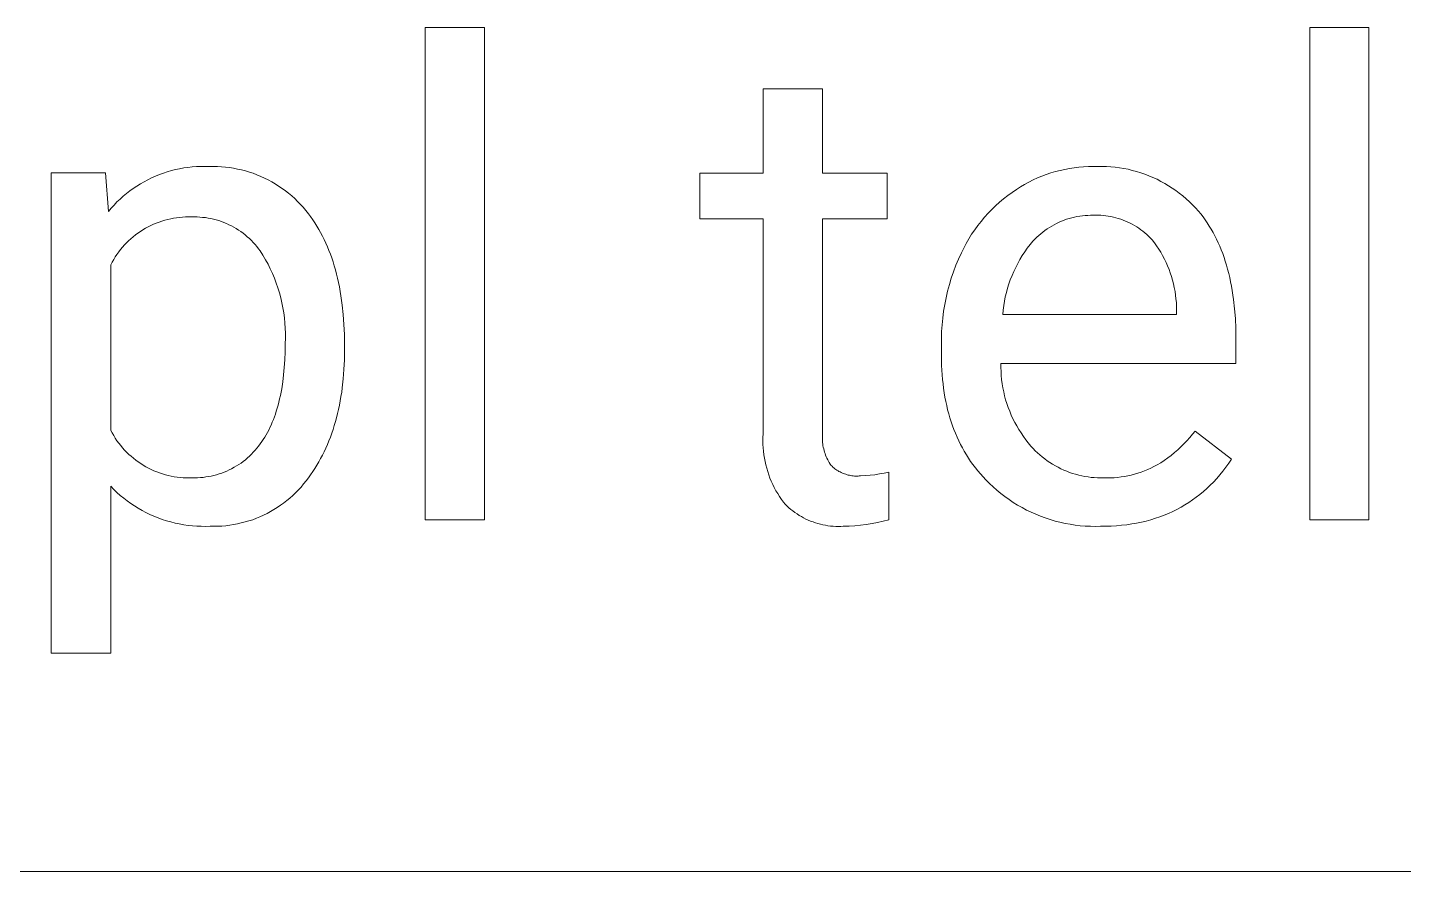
# Model space of a CAD drawing. Header units: millimetres. Extents: x -582 to 3448, y -204 to 2611.
# Drawn here: x 2434.1 to 2546.6, y 21 to 90.1 of the extents above; entities that cross this region are included whole.
import ezdxf

# ---------------------------------------------------------------- set-up
doc = ezdxf.new("R2010")
doc.units = ezdxf.units.MM
doc.header["$MEASUREMENT"] = 0
doc.layers.add('Domyślny', color=7, linetype='Continuous', true_color=0x000000)

msp = doc.modelspace()

# ---------------------------------------------------------------- linework, layer by layer
at = {"layer": 'Domyślny', "color": 18, "lineweight": 15, "true_color": 0x000000}
for p, q in [((2466.63, 49.79), (2466.63, 90.05)), ((2466.63, 90.05), (2471.48, 90.05)), ((2471.48, 90.05), (2471.48, 49.79)), ((2538.93, 49.79), (2538.93, 90.05)), ((2538.93, 90.05), (2543.77, 90.05)), ((2543.77, 90.05), (2543.77, 49.79)), ((2494.27, 78.15), (2494.27, 85.03)), ((2494.27, 85.03), (2499.11, 85.03)), ((2499.11, 85.03), (2499.11, 78.15)), ((2436.09, 38.89), (2436.09, 78.16)), ((2436.09, 78.16), (2440.52, 78.16)), ((2440.52, 78.16), (2440.76, 75.02)), ((2443.67, 77.44), (2443.97, 77.61)), ((2443.97, 77.61), (2444.28, 77.76)), ((2444.28, 77.76), (2444.6, 77.9)), ((2444.6, 77.9), (2444.92, 78.03)), ((2444.92, 78.03), (2445.25, 78.15)), ((2445.25, 78.15), (2445.57, 78.25)), ((2445.57, 78.25), (2445.91, 78.35)), ((2445.91, 78.35), (2446.24, 78.43)), ((2446.24, 78.43), (2446.58, 78.51)), ((2446.58, 78.51), (2446.92, 78.57)), ((2446.92, 78.57), (2447.26, 78.62)), ((2447.26, 78.62), (2447.61, 78.65)), ((2447.61, 78.65), (2447.95, 78.68)), ((2447.95, 78.68), (2448.3, 78.69)), ((2448.3, 78.69), (2448.65, 78.69)), ((2448.65, 78.69), (2448.99, 78.68)), ((2448.99, 78.68), (2449.32, 78.69)), ((2449.32, 78.69), (2449.66, 78.68)), ((2449.66, 78.68), (2449.99, 78.66)), ((2449.99, 78.66), (2450.32, 78.64)), ((2450.32, 78.64), (2450.65, 78.6)), ((2450.65, 78.6), (2450.98, 78.55)), ((2450.98, 78.55), (2451.31, 78.48)), ((2451.31, 78.48), (2451.63, 78.41)), ((2451.63, 78.41), (2451.96, 78.33)), ((2451.96, 78.33), (2452.28, 78.23)), ((2452.28, 78.23), (2452.59, 78.13)), ((2452.59, 78.13), (2452.9, 78.01)), ((2452.9, 78.01), (2453.21, 77.88)), ((2453.21, 77.88), (2453.51, 77.74)), ((2453.51, 77.74), (2453.81, 77.6)), ((2453.81, 77.6), (2454.11, 77.44)), ((2489.1, 74.41), (2489.1, 78.15)), ((2489.1, 78.15), (2494.27, 78.15)), ((2499.11, 78.15), (2504.41, 78.15)), ((2504.41, 78.15), (2504.41, 74.41)), ((2515.97, 77.41), (2516.32, 77.59)), ((2516.32, 77.59), (2516.68, 77.75)), ((2516.68, 77.75), (2517.04, 77.9)), ((2517.04, 77.9), (2517.4, 78.03)), ((2517.4, 78.03), (2517.77, 78.16)), ((2517.77, 78.16), (2518.15, 78.27)), ((2518.15, 78.27), (2518.53, 78.37)), ((2518.53, 78.37), (2518.91, 78.45)), ((2518.91, 78.45), (2519.29, 78.53)), ((2519.29, 78.53), (2519.68, 78.58)), ((2519.68, 78.58), (2520.06, 78.63)), ((2520.06, 78.63), (2520.45, 78.66)), ((2520.45, 78.66), (2520.84, 78.68)), ((2520.84, 78.68), (2521.23, 78.69)), ((2521.23, 78.69), (2521.59, 78.7)), ((2521.59, 78.7), (2521.95, 78.7)), ((2521.95, 78.7), (2522.31, 78.69)), ((2522.31, 78.69), (2522.67, 78.67)), ((2522.67, 78.67), (2523.02, 78.63)), ((2523.02, 78.63), (2523.38, 78.59)), ((2523.38, 78.59), (2523.73, 78.53)), ((2523.73, 78.53), (2524.08, 78.46)), ((2524.08, 78.46), (2524.43, 78.37)), ((2524.43, 78.37), (2524.78, 78.28)), ((2524.78, 78.28), (2525.12, 78.17)), ((2525.12, 78.17), (2525.46, 78.06)), ((2525.46, 78.06), (2525.79, 77.93)), ((2525.79, 77.93), (2526.12, 77.79)), ((2526.12, 77.79), (2526.45, 77.64)), ((2526.45, 77.64), (2526.77, 77.47)), ((2441.97, 76.26), (2442.23, 76.48)), ((2442.23, 76.48), (2442.51, 76.69)), ((2442.51, 76.69), (2442.79, 76.89)), ((2442.79, 76.89), (2443.07, 77.09)), ((2443.07, 77.09), (2443.37, 77.27)), ((2443.37, 77.27), (2443.67, 77.44)), ((2454.11, 77.44), (2454.39, 77.27)), ((2454.39, 77.27), (2454.67, 77.09)), ((2454.67, 77.09), (2454.95, 76.9)), ((2454.95, 76.9), (2455.22, 76.71)), ((2455.22, 76.71), (2455.48, 76.5)), ((2455.48, 76.5), (2455.74, 76.29)), ((2514.25, 76.32), (2514.61, 76.57)), ((2514.61, 76.57), (2514.97, 76.82)), ((2514.97, 76.82), (2515.29, 77.03)), ((2515.29, 77.03), (2515.63, 77.23)), ((2515.63, 77.23), (2515.97, 77.41)), ((2526.77, 77.47), (2527.08, 77.3)), ((2527.08, 77.3), (2527.39, 77.12)), ((2527.39, 77.12), (2527.69, 76.92)), ((2527.69, 76.92), (2527.99, 76.72)), ((2527.99, 76.72), (2528.27, 76.51)), ((2528.27, 76.51), (2528.55, 76.28)), ((2440.99, 75.28), (2441.22, 75.54)), ((2441.22, 75.54), (2441.46, 75.79)), ((2441.46, 75.79), (2441.71, 76.03)), ((2441.71, 76.03), (2441.97, 76.26)), ((2455.74, 76.29), (2455.98, 76.06)), ((2455.98, 76.06), (2456.22, 75.83)), ((2456.22, 75.83), (2456.45, 75.59)), ((2456.45, 75.59), (2456.68, 75.35)), ((2456.68, 75.35), (2456.89, 75.09)), ((2512.94, 75.17), (2513.26, 75.48)), ((2513.26, 75.48), (2513.58, 75.77)), ((2513.58, 75.77), (2513.91, 76.05)), ((2513.91, 76.05), (2514.25, 76.32)), ((2528.55, 76.28), (2528.83, 76.05)), ((2528.83, 76.05), (2529.09, 75.81)), ((2529.09, 75.81), (2529.35, 75.56)), ((2529.35, 75.56), (2529.6, 75.3)), ((2440.76, 75.02), (2440.99, 75.28)), ((2445.13, 74.23), (2444.9, 74.15)), ((2445.37, 74.3), (2445.13, 74.23)), ((2445.61, 74.36), (2445.37, 74.3)), ((2445.85, 74.42), (2445.61, 74.36)), ((2446.09, 74.46), (2445.85, 74.42)), ((2446.33, 74.5), (2446.09, 74.46)), ((2446.57, 74.53), (2446.33, 74.5)), ((2446.82, 74.55), (2446.57, 74.53)), ((2447.06, 74.56), (2446.82, 74.55)), ((2447.31, 74.57), (2447.06, 74.56)), ((2447.55, 74.56), (2447.31, 74.57)), ((2447.78, 74.57), (2447.55, 74.56)), ((2448, 74.56), (2447.78, 74.57)), ((2448.23, 74.55), (2448, 74.56)), ((2448.45, 74.53), (2448.23, 74.55)), ((2448.68, 74.51), (2448.45, 74.53)), ((2448.9, 74.47), (2448.68, 74.51)), ((2449.12, 74.43), (2448.9, 74.47)), ((2449.34, 74.38), (2449.12, 74.43)), ((2449.56, 74.33), (2449.34, 74.38)), ((2449.77, 74.26), (2449.56, 74.33)), ((2449.99, 74.19), (2449.77, 74.26)), ((2456.89, 75.09), (2457.1, 74.83)), ((2457.1, 74.83), (2457.28, 74.59)), ((2457.28, 74.59), (2457.46, 74.34)), ((2457.46, 74.34), (2457.63, 74.08)), ((2494.27, 74.41), (2489.1, 74.41)), ((2494.27, 56.82), (2494.27, 74.41)), ((2504.41, 74.41), (2499.11, 74.41)), ((2499.11, 74.41), (2499.11, 56.8)), ((2512.07, 74.2), (2512.35, 74.54)), ((2512.35, 74.54), (2512.64, 74.86)), ((2512.64, 74.86), (2512.94, 75.17)), ((2518.64, 74.21), (2518.44, 74.13)), ((2518.85, 74.29), (2518.64, 74.21)), ((2519.06, 74.37), (2518.85, 74.29)), ((2519.27, 74.43), (2519.06, 74.37)), ((2519.48, 74.49), (2519.27, 74.43)), ((2519.7, 74.54), (2519.48, 74.49)), ((2519.91, 74.59), (2519.7, 74.54)), ((2520.13, 74.63), (2519.91, 74.59)), ((2520.35, 74.66), (2520.13, 74.63)), ((2520.57, 74.68), (2520.35, 74.66)), ((2520.79, 74.69), (2520.57, 74.68)), ((2521.01, 74.7), (2520.79, 74.69)), ((2521.23, 74.7), (2521.01, 74.7)), ((2521.44, 74.71), (2521.23, 74.7)), ((2521.65, 74.7), (2521.44, 74.71)), ((2521.85, 74.7), (2521.65, 74.7)), ((2522.06, 74.68), (2521.85, 74.7)), ((2522.27, 74.66), (2522.06, 74.68)), ((2522.47, 74.63), (2522.27, 74.66)), ((2522.68, 74.59), (2522.47, 74.63)), ((2522.88, 74.55), (2522.68, 74.59)), ((2523.08, 74.5), (2522.88, 74.55)), ((2523.28, 74.44), (2523.08, 74.5)), ((2523.48, 74.38), (2523.28, 74.44)), ((2523.68, 74.31), (2523.48, 74.38)), ((2523.87, 74.23), (2523.68, 74.31)), ((2524.06, 74.15), (2523.87, 74.23)), ((2529.6, 75.3), (2529.84, 75.03)), ((2529.84, 75.03), (2530.02, 74.81)), ((2530.02, 74.81), (2530.21, 74.57)), ((2530.21, 74.57), (2530.38, 74.33)), ((2530.38, 74.33), (2530.55, 74.08)), ((2442.97, 73.1), (2442.78, 72.94)), ((2443.17, 73.24), (2442.97, 73.1)), ((2443.37, 73.38), (2443.17, 73.24)), ((2443.57, 73.51), (2443.37, 73.38)), ((2443.79, 73.64), (2443.57, 73.51)), ((2444, 73.76), (2443.79, 73.64)), ((2444.22, 73.87), (2444, 73.76)), ((2444.44, 73.97), (2444.22, 73.87)), ((2444.67, 74.06), (2444.44, 73.97)), ((2444.9, 74.15), (2444.67, 74.06)), ((2450.2, 74.11), (2449.99, 74.19)), ((2450.41, 74.03), (2450.2, 74.11)), ((2450.61, 73.93), (2450.41, 74.03)), ((2450.81, 73.83), (2450.61, 73.93)), ((2451.01, 73.73), (2450.81, 73.83)), ((2451.21, 73.61), (2451.01, 73.73)), ((2451.4, 73.49), (2451.21, 73.61)), ((2451.58, 73.37), (2451.4, 73.49)), ((2451.76, 73.23), (2451.58, 73.37)), ((2451.94, 73.09), (2451.76, 73.23)), ((2452.11, 72.95), (2451.94, 73.09)), ((2457.63, 74.08), (2457.79, 73.82)), ((2457.79, 73.82), (2457.95, 73.55)), ((2457.95, 73.55), (2458.1, 73.28)), ((2458.1, 73.28), (2458.25, 73)), ((2511.07, 72.78), (2511.3, 73.15)), ((2511.3, 73.15), (2511.55, 73.51)), ((2511.55, 73.51), (2511.8, 73.86)), ((2511.8, 73.86), (2512.07, 74.2)), ((2516.95, 73.19), (2516.78, 73.05)), ((2517.12, 73.33), (2516.95, 73.19)), ((2517.29, 73.46), (2517.12, 73.33)), ((2517.48, 73.59), (2517.29, 73.46)), ((2517.66, 73.71), (2517.48, 73.59)), ((2517.85, 73.82), (2517.66, 73.71)), ((2518.04, 73.93), (2517.85, 73.82)), ((2518.24, 74.03), (2518.04, 73.93)), ((2518.44, 74.13), (2518.24, 74.03)), ((2524.25, 74.06), (2524.06, 74.15)), ((2524.43, 73.97), (2524.25, 74.06)), ((2524.61, 73.86), (2524.43, 73.97)), ((2524.79, 73.76), (2524.61, 73.86)), ((2524.96, 73.64), (2524.79, 73.76)), ((2525.13, 73.52), (2524.96, 73.64)), ((2525.29, 73.4), (2525.13, 73.52)), ((2525.46, 73.26), (2525.29, 73.4)), ((2525.61, 73.13), (2525.46, 73.26)), ((2525.76, 72.99), (2525.61, 73.13)), ((2530.55, 74.08), (2530.72, 73.82)), ((2530.72, 73.82), (2530.88, 73.56)), ((2530.88, 73.56), (2531.03, 73.3)), ((2531.03, 73.3), (2531.17, 73.02)), ((2441.9, 72.08), (2441.74, 71.89)), ((2442.06, 72.27), (2441.9, 72.08)), ((2442.23, 72.45), (2442.06, 72.27)), ((2442.41, 72.62), (2442.23, 72.45)), ((2442.59, 72.78), (2442.41, 72.62)), ((2442.78, 72.94), (2442.59, 72.78)), ((2452.28, 72.8), (2452.11, 72.95)), ((2452.44, 72.64), (2452.28, 72.8)), ((2452.6, 72.48), (2452.44, 72.64)), ((2452.75, 72.31), (2452.6, 72.48)), ((2452.89, 72.14), (2452.75, 72.31)), ((2453.03, 71.96), (2452.89, 72.14)), ((2453.16, 71.78), (2453.03, 71.96)), ((2458.25, 73), (2458.39, 72.72)), ((2458.39, 72.72), (2458.53, 72.43)), ((2458.53, 72.43), (2458.66, 72.13)), ((2458.66, 72.13), (2458.78, 71.83)), ((2510.46, 71.63), (2510.65, 72.02)), ((2510.65, 72.02), (2510.85, 72.4)), ((2510.85, 72.4), (2511.07, 72.78)), ((2515.85, 72), (2515.64, 71.71)), ((2516.08, 72.3), (2515.85, 72)), ((2516.31, 72.58), (2516.08, 72.3)), ((2516.46, 72.74), (2516.31, 72.58)), ((2516.62, 72.9), (2516.46, 72.74)), ((2516.78, 73.05), (2516.62, 72.9)), ((2525.91, 72.84), (2525.76, 72.99)), ((2526.05, 72.69), (2525.91, 72.84)), ((2526.24, 72.44), (2526.05, 72.69)), ((2526.42, 72.19), (2526.24, 72.44)), ((2526.59, 71.93), (2526.42, 72.19)), ((2531.17, 73.02), (2531.31, 72.74)), ((2531.31, 72.74), (2531.45, 72.46)), ((2531.45, 72.46), (2531.58, 72.17)), ((2531.58, 72.17), (2531.7, 71.87)), ((2441.07, 70.87), (2440.95, 70.66)), ((2441.19, 71.09), (2441.07, 70.87)), ((2441.32, 71.3), (2441.19, 71.09)), ((2441.45, 71.5), (2441.32, 71.3)), ((2441.6, 71.7), (2441.45, 71.5)), ((2441.74, 71.89), (2441.6, 71.7)), ((2453.39, 71.43), (2453.16, 71.78)), ((2453.6, 71.07), (2453.39, 71.43)), ((2453.8, 70.7), (2453.6, 71.07)), ((2458.78, 71.83), (2458.9, 71.52)), ((2458.9, 71.52), (2459.01, 71.21)), ((2459.01, 71.21), (2459.12, 70.89)), ((2459.12, 70.89), (2459.22, 70.56)), ((2510.02, 70.61), (2510.23, 71.12)), ((2510.23, 71.12), (2510.46, 71.63)), ((2515.25, 71.09), (2515.07, 70.77)), ((2515.44, 71.4), (2515.25, 71.09)), ((2515.64, 71.71), (2515.44, 71.4)), ((2526.75, 71.67), (2526.59, 71.93)), ((2526.91, 71.4), (2526.75, 71.67)), ((2527.05, 71.12), (2526.91, 71.4)), ((2527.19, 70.84), (2527.05, 71.12)), ((2527.31, 70.56), (2527.19, 70.84)), ((2531.7, 71.87), (2531.82, 71.57)), ((2531.82, 71.57), (2531.93, 71.26)), ((2531.93, 71.26), (2532.03, 70.94)), ((2532.03, 70.94), (2532.13, 70.62)), ((2440.95, 70.66), (2440.95, 57.11)), ((2453.99, 70.32), (2453.8, 70.7)), ((2454.16, 69.94), (2453.99, 70.32)), ((2454.33, 69.55), (2454.16, 69.94)), ((2459.22, 70.56), (2459.31, 70.23)), ((2459.31, 70.23), (2459.4, 69.89)), ((2459.4, 69.89), (2459.49, 69.55)), ((2509.64, 69.56), (2509.82, 70.08)), ((2509.82, 70.08), (2510.02, 70.61)), ((2514.6, 69.77), (2514.46, 69.43)), ((2514.74, 70.11), (2514.6, 69.77)), ((2514.9, 70.44), (2514.74, 70.11)), ((2515.07, 70.77), (2514.9, 70.44)), ((2527.43, 70.27), (2527.31, 70.56)), ((2527.53, 69.98), (2527.43, 70.27)), ((2527.63, 69.69), (2527.53, 69.98)), ((2532.13, 70.62), (2532.22, 70.29)), ((2532.22, 70.29), (2532.31, 69.95)), ((2532.31, 69.95), (2532.39, 69.61)), ((2454.48, 69.16), (2454.33, 69.55)), ((2454.61, 68.77), (2454.48, 69.16)), ((2454.74, 68.36), (2454.61, 68.77)), ((2459.49, 69.55), (2459.56, 69.2)), ((2459.56, 69.2), (2459.64, 68.84)), ((2459.64, 68.84), (2459.7, 68.48)), ((2509.34, 68.49), (2509.48, 69.03)), ((2509.48, 69.03), (2509.64, 69.56)), ((2514.23, 68.74), (2514.14, 68.38)), ((2514.34, 69.09), (2514.23, 68.74)), ((2514.46, 69.43), (2514.34, 69.09)), ((2527.72, 69.39), (2527.63, 69.69)), ((2527.8, 69.09), (2527.72, 69.39)), ((2527.86, 68.79), (2527.8, 69.09)), ((2527.92, 68.48), (2527.86, 68.79)), ((2532.39, 69.61), (2532.46, 69.26)), ((2532.46, 69.26), (2532.53, 68.91)), ((2532.53, 68.91), (2532.6, 68.55)), ((2454.84, 67.96), (2454.74, 68.36)), ((2454.94, 67.55), (2454.84, 67.96)), ((2455.02, 67.14), (2454.94, 67.55)), ((2459.7, 68.48), (2459.76, 68.11)), ((2459.76, 68.11), (2459.87, 67.36)), ((2509.1, 67.4), (2509.21, 67.95)), ((2509.21, 67.95), (2509.34, 68.49)), ((2513.98, 67.67), (2513.92, 67.31)), ((2514.05, 68.03), (2513.98, 67.67)), ((2514.14, 68.38), (2514.05, 68.03)), ((2527.97, 68.18), (2527.92, 68.48)), ((2528, 67.87), (2527.97, 68.18)), ((2528.03, 67.56), (2528, 67.87)), ((2528.04, 67.25), (2528.03, 67.56)), ((2532.6, 68.55), (2532.65, 68.18)), ((2532.65, 68.18), (2532.7, 67.81)), ((2532.7, 67.81), (2532.79, 67.05)), ((2455.09, 66.72), (2455.02, 67.14)), ((2455.14, 66.31), (2455.09, 66.72)), ((2459.87, 67.36), (2459.95, 66.58)), ((2459.95, 66.58), (2460, 65.78)), ((2508.94, 66.3), (2509.01, 66.85)), ((2509.01, 66.85), (2509.1, 67.4)), ((2513.87, 66.94), (2513.84, 66.58)), ((2513.84, 66.58), (2528.05, 66.58)), ((2513.92, 67.31), (2513.87, 66.94)), ((2528.05, 66.94), (2528.04, 67.25)), ((2528.05, 66.58), (2528.05, 66.94)), ((2532.79, 67.05), (2532.85, 66.26)), ((2455.18, 65.89), (2455.14, 66.31)), ((2455.21, 65.47), (2455.18, 65.89)), ((2455.22, 65.05), (2455.21, 65.47)), ((2460, 65.78), (2460.04, 64.95)), ((2508.85, 65.19), (2508.89, 65.75)), ((2508.89, 65.75), (2508.94, 66.3)), ((2532.85, 66.26), (2532.88, 65.45)), ((2532.88, 65.45), (2532.9, 64.61)), ((2455.2, 64.21), (2455.22, 64.63)), ((2455.2, 63.54), (2455.2, 64.21)), ((2455.22, 64.63), (2455.22, 65.05)), ((2460.04, 64.95), (2460.05, 64.11)), ((2460.05, 64.11), (2460.05, 63.66)), ((2508.83, 64.64), (2508.85, 65.19)), ((2508.83, 64.08), (2508.83, 64.64)), ((2532.9, 64.61), (2532.9, 62.59)), ((2455.17, 62.89), (2455.2, 63.54)), ((2460.05, 63.66), (2460.04, 62.87)), ((2508.83, 63.2), (2508.83, 64.08)), ((2508.84, 62.8), (2508.83, 63.2)), ((2455.08, 61.65), (2455.13, 62.26)), ((2455.13, 62.26), (2455.17, 62.89)), ((2460, 62.09), (2459.95, 61.33)), ((2460.04, 62.87), (2460, 62.09)), ((2508.85, 62.42), (2508.84, 62.8)), ((2508.86, 62.03), (2508.85, 62.42)), ((2508.89, 61.65), (2508.86, 62.03)), ((2532.9, 62.59), (2513.69, 62.59)), ((2513.69, 62.59), (2513.69, 62.26)), ((2513.69, 62.26), (2513.7, 61.92)), ((2513.7, 61.92), (2513.72, 61.59)), ((2454.92, 60.5), (2455, 61.07)), ((2455, 61.07), (2455.08, 61.65)), ((2459.95, 61.33), (2459.87, 60.59)), ((2508.92, 61.28), (2508.89, 61.65)), ((2508.96, 60.91), (2508.92, 61.28)), ((2509.01, 60.55), (2508.96, 60.91)), ((2513.72, 61.59), (2513.75, 61.26)), ((2513.75, 61.26), (2513.8, 60.93)), ((2513.8, 60.93), (2513.85, 60.6)), ((2454.69, 59.43), (2454.75, 59.69)), ((2454.75, 59.69), (2454.81, 59.96)), ((2454.81, 59.96), (2454.87, 60.23)), ((2454.87, 60.23), (2454.92, 60.5)), ((2459.76, 59.87), (2459.7, 59.52)), ((2459.82, 60.23), (2459.76, 59.87)), ((2459.87, 60.59), (2459.82, 60.23)), ((2509.06, 60.19), (2509.01, 60.55)), ((2509.12, 59.83), (2509.06, 60.19)), ((2509.19, 59.48), (2509.12, 59.83)), ((2513.85, 60.6), (2513.92, 60.27)), ((2513.92, 60.27), (2513.99, 59.94)), ((2513.99, 59.94), (2514.08, 59.62)), ((2514.08, 59.62), (2514.18, 59.3)), ((2454.41, 58.45), (2454.48, 58.69)), ((2454.48, 58.69), (2454.56, 58.93)), ((2454.56, 58.93), (2454.63, 59.18)), ((2454.63, 59.18), (2454.69, 59.43)), ((2459.49, 58.49), (2459.4, 58.15)), ((2459.56, 58.83), (2459.49, 58.49)), ((2459.64, 59.17), (2459.56, 58.83)), ((2459.7, 59.52), (2459.64, 59.17)), ((2509.26, 59.14), (2509.19, 59.48)), ((2509.34, 58.8), (2509.26, 59.14)), ((2509.43, 58.47), (2509.34, 58.8)), ((2514.18, 59.3), (2514.29, 58.98)), ((2514.29, 58.98), (2514.41, 58.67)), ((2514.41, 58.67), (2514.54, 58.36)), ((2453.96, 57.34), (2454.06, 57.55)), ((2454.06, 57.55), (2454.15, 57.77)), ((2454.15, 57.77), (2454.24, 57.99)), ((2454.24, 57.99), (2454.32, 58.22)), ((2454.32, 58.22), (2454.41, 58.45)), ((2459.22, 57.5), (2459.12, 57.18)), ((2459.31, 57.83), (2459.22, 57.5)), ((2459.4, 58.15), (2459.31, 57.83)), ((2509.53, 58.14), (2509.43, 58.47)), ((2509.63, 57.81), (2509.53, 58.14)), ((2509.74, 57.49), (2509.63, 57.81)), ((2509.85, 57.18), (2509.74, 57.49)), ((2514.54, 58.36), (2514.68, 58.06)), ((2514.68, 58.06), (2514.83, 57.76)), ((2514.83, 57.76), (2514.99, 57.47)), ((2514.99, 57.47), (2515.16, 57.18)), ((2440.95, 57.11), (2441.07, 56.9)), ((2441.07, 56.9), (2441.19, 56.68)), ((2441.19, 56.68), (2441.32, 56.47)), ((2441.32, 56.47), (2441.46, 56.27)), ((2441.46, 56.27), (2441.6, 56.07)), ((2453.29, 56.19), (2453.41, 56.37)), ((2453.41, 56.37), (2453.53, 56.55)), ((2453.53, 56.55), (2453.64, 56.74)), ((2453.64, 56.74), (2453.75, 56.94)), ((2453.75, 56.94), (2453.86, 57.14)), ((2453.86, 57.14), (2453.96, 57.34)), ((2458.78, 56.26), (2458.66, 55.96)), ((2458.9, 56.56), (2458.78, 56.26)), ((2459.01, 56.87), (2458.9, 56.56)), ((2459.12, 57.18), (2459.01, 56.87)), ((2494.25, 56.53), (2494.27, 56.82)), ((2494.25, 56.25), (2494.25, 56.53)), ((2494.25, 55.97), (2494.25, 56.25)), ((2499.11, 56.8), (2499.1, 56.67)), ((2499.1, 56.67), (2499.1, 56.53)), ((2499.1, 56.53), (2499.1, 56.4)), ((2499.1, 56.4), (2499.11, 56.26)), ((2499.11, 56.26), (2499.12, 56.13)), ((2509.98, 56.87), (2509.85, 57.18)), ((2510.11, 56.57), (2509.98, 56.87)), ((2510.25, 56.27), (2510.11, 56.57)), ((2510.39, 55.97), (2510.25, 56.27)), ((2515.16, 57.18), (2515.34, 56.9)), ((2515.34, 56.9), (2515.53, 56.62)), ((2515.53, 56.62), (2515.72, 56.35)), ((2515.72, 56.35), (2515.93, 56.09)), ((2528.65, 56.01), (2528.89, 56.26)), ((2528.89, 56.26), (2529.13, 56.52)), ((2529.13, 56.52), (2529.35, 56.79)), ((2529.35, 56.79), (2529.57, 57.06)), ((2529.57, 57.06), (2532.53, 54.76)), ((2441.6, 56.07), (2441.76, 55.88)), ((2441.76, 55.88), (2441.92, 55.69)), ((2441.92, 55.69), (2442.08, 55.5)), ((2442.08, 55.5), (2442.25, 55.33)), ((2442.25, 55.33), (2442.43, 55.15)), ((2442.43, 55.15), (2442.61, 54.99)), ((2452.29, 55.01), (2452.45, 55.16)), ((2452.45, 55.16), (2452.6, 55.32)), ((2452.6, 55.32), (2452.75, 55.49)), ((2452.75, 55.49), (2452.89, 55.66)), ((2452.89, 55.66), (2453.03, 55.83)), ((2453.03, 55.83), (2453.16, 56.01)), ((2453.16, 56.01), (2453.29, 56.19)), ((2458.39, 55.37), (2458.25, 55.09)), ((2458.53, 55.66), (2458.39, 55.37)), ((2458.66, 55.96), (2458.53, 55.66)), ((2494.27, 55.69), (2494.25, 55.97)), ((2494.29, 55.4), (2494.27, 55.69)), ((2494.33, 55.12), (2494.29, 55.4)), ((2494.37, 54.84), (2494.33, 55.12)), ((2499.12, 56.13), (2499.13, 55.99)), ((2499.13, 55.99), (2499.15, 55.86)), ((2499.15, 55.86), (2499.18, 55.73)), ((2499.18, 55.73), (2499.21, 55.6)), ((2499.21, 55.6), (2499.24, 55.47)), ((2499.24, 55.47), (2499.28, 55.34)), ((2499.28, 55.34), (2499.32, 55.21)), ((2499.32, 55.21), (2499.37, 55.08)), ((2510.54, 55.69), (2510.39, 55.97)), ((2510.7, 55.4), (2510.54, 55.69)), ((2510.87, 55.12), (2510.7, 55.4)), ((2511.04, 54.85), (2510.87, 55.12)), ((2515.93, 56.09), (2516.15, 55.83)), ((2516.15, 55.83), (2516.32, 55.64)), ((2516.32, 55.64), (2516.5, 55.45)), ((2516.5, 55.45), (2516.68, 55.28)), ((2516.68, 55.28), (2516.88, 55.1)), ((2516.88, 55.1), (2517.07, 54.94)), ((2527.61, 55.07), (2527.88, 55.29)), ((2527.88, 55.29), (2528.15, 55.52)), ((2528.15, 55.52), (2528.4, 55.76)), ((2528.4, 55.76), (2528.65, 56.01)), ((2442.61, 54.99), (2442.8, 54.83)), ((2442.8, 54.83), (2442.99, 54.68)), ((2442.99, 54.68), (2443.19, 54.53)), ((2443.19, 54.53), (2443.4, 54.39)), ((2443.4, 54.39), (2443.61, 54.26)), ((2443.61, 54.26), (2443.82, 54.14)), ((2443.82, 54.14), (2444.04, 54.02)), ((2444.04, 54.02), (2444.26, 53.91)), ((2450.63, 53.88), (2450.83, 53.98)), ((2450.83, 53.98), (2451.03, 54.09)), ((2451.03, 54.09), (2451.22, 54.2)), ((2451.22, 54.2), (2451.41, 54.32)), ((2451.41, 54.32), (2451.6, 54.44)), ((2451.6, 54.44), (2451.78, 54.58)), ((2451.78, 54.58), (2451.95, 54.71)), ((2451.95, 54.71), (2452.12, 54.86)), ((2452.12, 54.86), (2452.29, 55.01)), ((2457.63, 54), (2457.46, 53.74)), ((2457.79, 54.27), (2457.63, 54)), ((2457.95, 54.54), (2457.79, 54.27)), ((2458.1, 54.81), (2457.95, 54.54)), ((2458.25, 55.09), (2458.1, 54.81)), ((2494.42, 54.56), (2494.37, 54.84)), ((2494.49, 54.29), (2494.42, 54.56)), ((2494.56, 54.01), (2494.49, 54.29)), ((2494.64, 53.74), (2494.56, 54.01)), ((2499.37, 55.08), (2499.42, 54.96)), ((2499.42, 54.96), (2499.48, 54.83)), ((2499.48, 54.83), (2499.54, 54.71)), ((2499.54, 54.71), (2499.6, 54.59)), ((2499.6, 54.59), (2499.67, 54.48)), ((2499.67, 54.48), (2499.75, 54.36)), ((2499.75, 54.36), (2499.82, 54.25)), ((2499.82, 54.25), (2499.89, 54.18)), ((2499.89, 54.18), (2499.97, 54.11)), ((2499.97, 54.11), (2500.05, 54.05)), ((2500.05, 54.05), (2500.13, 53.98)), ((2500.13, 53.98), (2500.21, 53.92)), ((2511.22, 54.58), (2511.04, 54.85)), ((2511.41, 54.32), (2511.22, 54.58)), ((2511.61, 54.06), (2511.41, 54.32)), ((2511.81, 53.81), (2511.61, 54.06)), ((2517.07, 54.94), (2517.28, 54.78)), ((2517.28, 54.78), (2517.48, 54.63)), ((2517.48, 54.63), (2517.7, 54.48)), ((2517.7, 54.48), (2517.92, 54.34)), ((2517.92, 54.34), (2518.14, 54.21)), ((2518.14, 54.21), (2518.36, 54.09)), ((2518.36, 54.09), (2518.59, 53.97)), ((2518.59, 53.97), (2518.83, 53.87)), ((2525.69, 53.91), (2525.95, 54.03)), ((2525.95, 54.03), (2526.2, 54.15)), ((2526.2, 54.15), (2526.45, 54.29)), ((2526.45, 54.29), (2526.75, 54.47)), ((2526.75, 54.47), (2527.04, 54.66)), ((2527.04, 54.66), (2527.33, 54.86)), ((2527.33, 54.86), (2527.61, 55.07)), ((2532.07, 54.09), (2531.83, 53.78)), ((2532.31, 54.42), (2532.07, 54.09)), ((2532.53, 54.76), (2532.31, 54.42)), ((2444.26, 53.91), (2444.48, 53.81)), ((2444.48, 53.81), (2444.71, 53.72)), ((2444.71, 53.72), (2444.94, 53.63)), ((2444.94, 53.63), (2445.18, 53.55)), ((2445.18, 53.55), (2445.41, 53.48)), ((2445.41, 53.48), (2445.65, 53.42)), ((2445.65, 53.42), (2445.89, 53.37)), ((2445.89, 53.37), (2446.13, 53.32)), ((2446.13, 53.32), (2446.38, 53.29)), ((2446.38, 53.29), (2446.62, 53.26)), ((2446.62, 53.26), (2446.87, 53.24)), ((2446.87, 53.24), (2447.12, 53.23)), ((2447.12, 53.23), (2447.36, 53.23)), ((2447.36, 53.23), (2447.61, 53.24)), ((2447.61, 53.24), (2447.83, 53.23)), ((2447.83, 53.23), (2448.05, 53.24)), ((2448.05, 53.24), (2448.28, 53.25)), ((2448.28, 53.25), (2448.5, 53.27)), ((2448.5, 53.27), (2448.72, 53.3)), ((2448.72, 53.3), (2448.94, 53.33)), ((2448.94, 53.33), (2449.16, 53.38)), ((2449.16, 53.38), (2449.38, 53.43)), ((2449.38, 53.43), (2449.59, 53.48)), ((2449.59, 53.48), (2449.81, 53.55)), ((2449.81, 53.55), (2450.02, 53.62)), ((2450.02, 53.62), (2450.23, 53.7)), ((2450.23, 53.7), (2450.43, 53.79)), ((2450.43, 53.79), (2450.63, 53.88)), ((2456.91, 52.98), (2456.71, 52.73)), ((2457.1, 53.24), (2456.91, 52.98)), ((2457.28, 53.49), (2457.1, 53.24)), ((2457.46, 53.74), (2457.28, 53.49)), ((2494.73, 53.47), (2494.64, 53.74)), ((2494.82, 53.21), (2494.73, 53.47)), ((2494.93, 52.95), (2494.82, 53.21)), ((2495.05, 52.69), (2494.93, 52.95)), ((2500.21, 53.92), (2500.29, 53.87)), ((2500.29, 53.87), (2500.38, 53.81)), ((2500.38, 53.81), (2500.46, 53.76)), ((2500.46, 53.76), (2500.55, 53.71)), ((2500.55, 53.71), (2500.64, 53.67)), ((2500.64, 53.67), (2500.74, 53.62)), ((2500.74, 53.62), (2500.83, 53.59)), ((2500.83, 53.59), (2500.92, 53.55)), ((2500.92, 53.55), (2501.02, 53.52)), ((2501.02, 53.52), (2501.12, 53.49)), ((2501.12, 53.49), (2501.22, 53.46)), ((2501.22, 53.46), (2501.32, 53.44)), ((2501.32, 53.44), (2501.41, 53.42)), ((2501.41, 53.42), (2501.52, 53.4)), ((2501.52, 53.4), (2501.62, 53.39)), ((2501.62, 53.39), (2501.72, 53.38)), ((2501.72, 53.38), (2501.82, 53.38)), ((2501.82, 53.38), (2501.92, 53.38)), ((2501.92, 53.38), (2502.02, 53.38)), ((2502.02, 53.38), (2502.12, 53.39)), ((2502.12, 53.39), (2502.22, 53.39)), ((2502.22, 53.39), (2502.61, 53.41)), ((2502.61, 53.41), (2503, 53.44)), ((2503, 53.44), (2503.39, 53.49)), ((2503.39, 53.49), (2503.77, 53.55)), ((2503.77, 53.55), (2504.15, 53.62)), ((2504.15, 53.62), (2504.53, 53.7)), ((2504.53, 53.7), (2504.53, 49.8)), ((2512.02, 53.56), (2511.81, 53.81)), ((2512.23, 53.32), (2512.02, 53.56)), ((2512.46, 53.08), (2512.23, 53.32)), ((2512.75, 52.78), (2512.46, 53.08)), ((2518.83, 53.87), (2519.07, 53.77)), ((2519.07, 53.77), (2519.31, 53.68)), ((2519.31, 53.68), (2519.55, 53.59)), ((2519.55, 53.59), (2519.8, 53.52)), ((2519.8, 53.52), (2520.05, 53.45)), ((2520.05, 53.45), (2520.3, 53.39)), ((2520.3, 53.39), (2520.55, 53.34)), ((2520.55, 53.34), (2520.81, 53.3)), ((2520.81, 53.3), (2521.06, 53.27)), ((2521.06, 53.27), (2521.32, 53.25)), ((2521.32, 53.25), (2521.58, 53.23)), ((2521.58, 53.23), (2521.83, 53.22)), ((2521.83, 53.22), (2522.09, 53.23)), ((2522.09, 53.23), (2522.38, 53.22)), ((2522.38, 53.22), (2522.66, 53.23)), ((2522.66, 53.23), (2522.94, 53.24)), ((2522.94, 53.24), (2523.23, 53.27)), ((2523.23, 53.27), (2523.51, 53.3)), ((2523.51, 53.3), (2523.79, 53.35)), ((2523.79, 53.35), (2524.07, 53.4)), ((2524.07, 53.4), (2524.34, 53.46)), ((2524.34, 53.46), (2524.62, 53.53)), ((2524.62, 53.53), (2524.89, 53.61)), ((2524.89, 53.61), (2525.16, 53.7)), ((2525.16, 53.7), (2525.43, 53.8)), ((2525.43, 53.8), (2525.69, 53.91)), ((2531.07, 52.89), (2530.8, 52.62)), ((2531.33, 53.18), (2531.07, 52.89)), ((2531.59, 53.47), (2531.33, 53.18)), ((2531.83, 53.78), (2531.59, 53.47)), ((2441.2, 52.29), (2440.95, 52.55)), ((2440.95, 52.55), (2440.95, 38.89)), ((2441.46, 52.04), (2441.2, 52.29)), ((2441.73, 51.8), (2441.46, 52.04)), ((2442.01, 51.57), (2441.73, 51.8)), ((2455.82, 51.79), (2455.58, 51.58)), ((2456.06, 52.01), (2455.82, 51.79)), ((2456.28, 52.24), (2456.06, 52.01)), ((2456.5, 52.48), (2456.28, 52.24)), ((2456.71, 52.73), (2456.5, 52.48)), ((2495.17, 52.43), (2495.05, 52.69)), ((2495.3, 52.18), (2495.17, 52.43)), ((2495.45, 51.94), (2495.3, 52.18)), ((2495.59, 51.7), (2495.45, 51.94)), ((2513.05, 52.5), (2512.75, 52.78)), ((2513.36, 52.22), (2513.05, 52.5)), ((2513.69, 51.95), (2513.36, 52.22)), ((2514.02, 51.7), (2513.69, 51.95)), ((2529.96, 51.87), (2529.66, 51.64)), ((2530.25, 52.11), (2529.96, 51.87)), ((2530.53, 52.36), (2530.25, 52.11)), ((2530.8, 52.62), (2530.53, 52.36)), ((2442.3, 51.35), (2442.01, 51.57)), ((2442.59, 51.14), (2442.3, 51.35)), ((2442.89, 50.93), (2442.59, 51.14)), ((2443.2, 50.74), (2442.89, 50.93)), ((2443.51, 50.56), (2443.2, 50.74)), ((2454.29, 50.63), (2454.01, 50.47)), ((2454.56, 50.81), (2454.29, 50.63)), ((2454.82, 50.99), (2454.56, 50.81)), ((2455.08, 51.17), (2454.82, 50.99)), ((2455.34, 51.37), (2455.08, 51.17)), ((2455.58, 51.58), (2455.34, 51.37)), ((2495.75, 51.46), (2495.59, 51.7)), ((2495.92, 51.23), (2495.75, 51.46)), ((2496.06, 51.08), (2495.92, 51.23)), ((2496.21, 50.93), (2496.06, 51.08)), ((2496.36, 50.79), (2496.21, 50.93)), ((2496.52, 50.65), (2496.36, 50.79)), ((2496.69, 50.52), (2496.52, 50.65)), ((2514.36, 51.46), (2514.02, 51.7)), ((2514.7, 51.22), (2514.36, 51.46)), ((2515.06, 51), (2514.7, 51.22)), ((2515.42, 50.8), (2515.06, 51)), ((2515.79, 50.6), (2515.42, 50.8)), ((2516.16, 50.42), (2515.79, 50.6)), ((2528.08, 50.64), (2527.74, 50.48)), ((2528.41, 50.82), (2528.08, 50.64)), ((2528.73, 51.01), (2528.41, 50.82)), ((2529.05, 51.21), (2528.73, 51.01)), ((2529.36, 51.42), (2529.05, 51.21)), ((2529.66, 51.64), (2529.36, 51.42)), ((2443.83, 50.39), (2443.51, 50.56)), ((2444.15, 50.24), (2443.83, 50.39)), ((2444.48, 50.09), (2444.15, 50.24)), ((2444.82, 49.95), (2444.48, 50.09)), ((2445.16, 49.83), (2444.82, 49.95)), ((2445.5, 49.72), (2445.16, 49.83)), ((2445.85, 49.62), (2445.5, 49.72)), ((2446.2, 49.53), (2445.85, 49.62)), ((2446.55, 49.46), (2446.2, 49.53)), ((2451.62, 49.54), (2451.31, 49.47)), ((2451.93, 49.62), (2451.62, 49.54)), ((2452.24, 49.71), (2451.93, 49.62)), ((2452.55, 49.81), (2452.24, 49.71)), ((2452.85, 49.92), (2452.55, 49.81)), ((2453.14, 50.05), (2452.85, 49.92)), ((2453.44, 50.18), (2453.14, 50.05)), ((2453.72, 50.32), (2453.44, 50.18)), ((2454.01, 50.47), (2453.72, 50.32)), ((2471.48, 49.79), (2466.63, 49.79)), ((2496.86, 50.4), (2496.69, 50.52)), ((2497.03, 50.28), (2496.86, 50.4)), ((2497.2, 50.16), (2497.03, 50.28)), ((2497.39, 50.06), (2497.2, 50.16)), ((2497.57, 49.96), (2497.39, 50.06)), ((2497.76, 49.86), (2497.57, 49.96)), ((2497.95, 49.77), (2497.76, 49.86)), ((2498.14, 49.69), (2497.95, 49.77)), ((2498.34, 49.62), (2498.14, 49.69)), ((2498.54, 49.55), (2498.34, 49.62)), ((2498.74, 49.49), (2498.54, 49.55)), ((2498.94, 49.44), (2498.74, 49.49)), ((2503.16, 49.49), (2502.69, 49.41)), ((2503.62, 49.58), (2503.16, 49.49)), ((2504.08, 49.68), (2503.62, 49.58)), ((2504.53, 49.8), (2504.08, 49.68)), ((2516.55, 50.25), (2516.16, 50.42)), ((2516.93, 50.09), (2516.55, 50.25)), ((2517.32, 49.95), (2516.93, 50.09)), ((2517.72, 49.82), (2517.32, 49.95)), ((2518.12, 49.7), (2517.72, 49.82)), ((2518.52, 49.6), (2518.12, 49.7)), ((2518.93, 49.51), (2518.52, 49.6)), ((2519.34, 49.43), (2518.93, 49.51)), ((2524.78, 49.53), (2524.38, 49.46)), ((2525.18, 49.61), (2524.78, 49.53)), ((2525.56, 49.7), (2525.18, 49.61)), ((2525.94, 49.81), (2525.56, 49.7)), ((2526.32, 49.92), (2525.94, 49.81)), ((2526.68, 50.04), (2526.32, 49.92)), ((2527.04, 50.18), (2526.68, 50.04)), ((2527.39, 50.32), (2527.04, 50.18)), ((2527.74, 50.48), (2527.39, 50.32)), ((2543.77, 49.79), (2538.93, 49.79)), ((2446.91, 49.39), (2446.55, 49.46)), ((2447.27, 49.34), (2446.91, 49.39)), ((2447.63, 49.3), (2447.27, 49.34)), ((2447.99, 49.28), (2447.63, 49.3)), ((2448.35, 49.27), (2447.99, 49.28)), ((2448.71, 49.26), (2448.35, 49.27)), ((2449.07, 49.28), (2448.71, 49.26)), ((2449.39, 49.27), (2449.07, 49.28)), ((2449.71, 49.28), (2449.39, 49.27)), ((2450.04, 49.29), (2449.71, 49.28)), ((2450.36, 49.32), (2450.04, 49.29)), ((2450.67, 49.36), (2450.36, 49.32)), ((2450.99, 49.41), (2450.67, 49.36)), ((2451.31, 49.47), (2450.99, 49.41)), ((2499.14, 49.39), (2498.94, 49.44)), ((2499.35, 49.35), (2499.14, 49.39)), ((2499.56, 49.32), (2499.35, 49.35)), ((2499.77, 49.29), (2499.56, 49.32)), ((2499.98, 49.27), (2499.77, 49.29)), ((2500.19, 49.26), (2499.98, 49.27)), ((2500.4, 49.26), (2500.19, 49.26)), ((2500.6, 49.26), (2500.4, 49.26)), ((2500.81, 49.27), (2500.6, 49.26)), ((2501.28, 49.29), (2500.81, 49.27)), ((2501.75, 49.31), (2501.28, 49.29)), ((2502.22, 49.36), (2501.75, 49.31)), ((2502.69, 49.41), (2502.22, 49.36)), ((2519.75, 49.37), (2519.34, 49.43)), ((2520.17, 49.32), (2519.75, 49.37)), ((2520.59, 49.29), (2520.17, 49.32)), ((2521, 49.27), (2520.59, 49.29)), ((2521.42, 49.26), (2521, 49.27)), ((2521.84, 49.27), (2521.42, 49.26)), ((2522.28, 49.27), (2521.84, 49.27)), ((2522.71, 49.29), (2522.28, 49.27)), ((2523.14, 49.32), (2522.71, 49.29)), ((2523.56, 49.35), (2523.14, 49.32)), ((2523.98, 49.4), (2523.56, 49.35)), ((2524.38, 49.46), (2523.98, 49.4)), ((2440.95, 38.89), (2436.09, 38.89)), ((1925.06, 21.04), (3448.11, 21.04))]:
    msp.add_line(p, q, dxfattribs=at)

doc.saveas('drawing.dxf')
